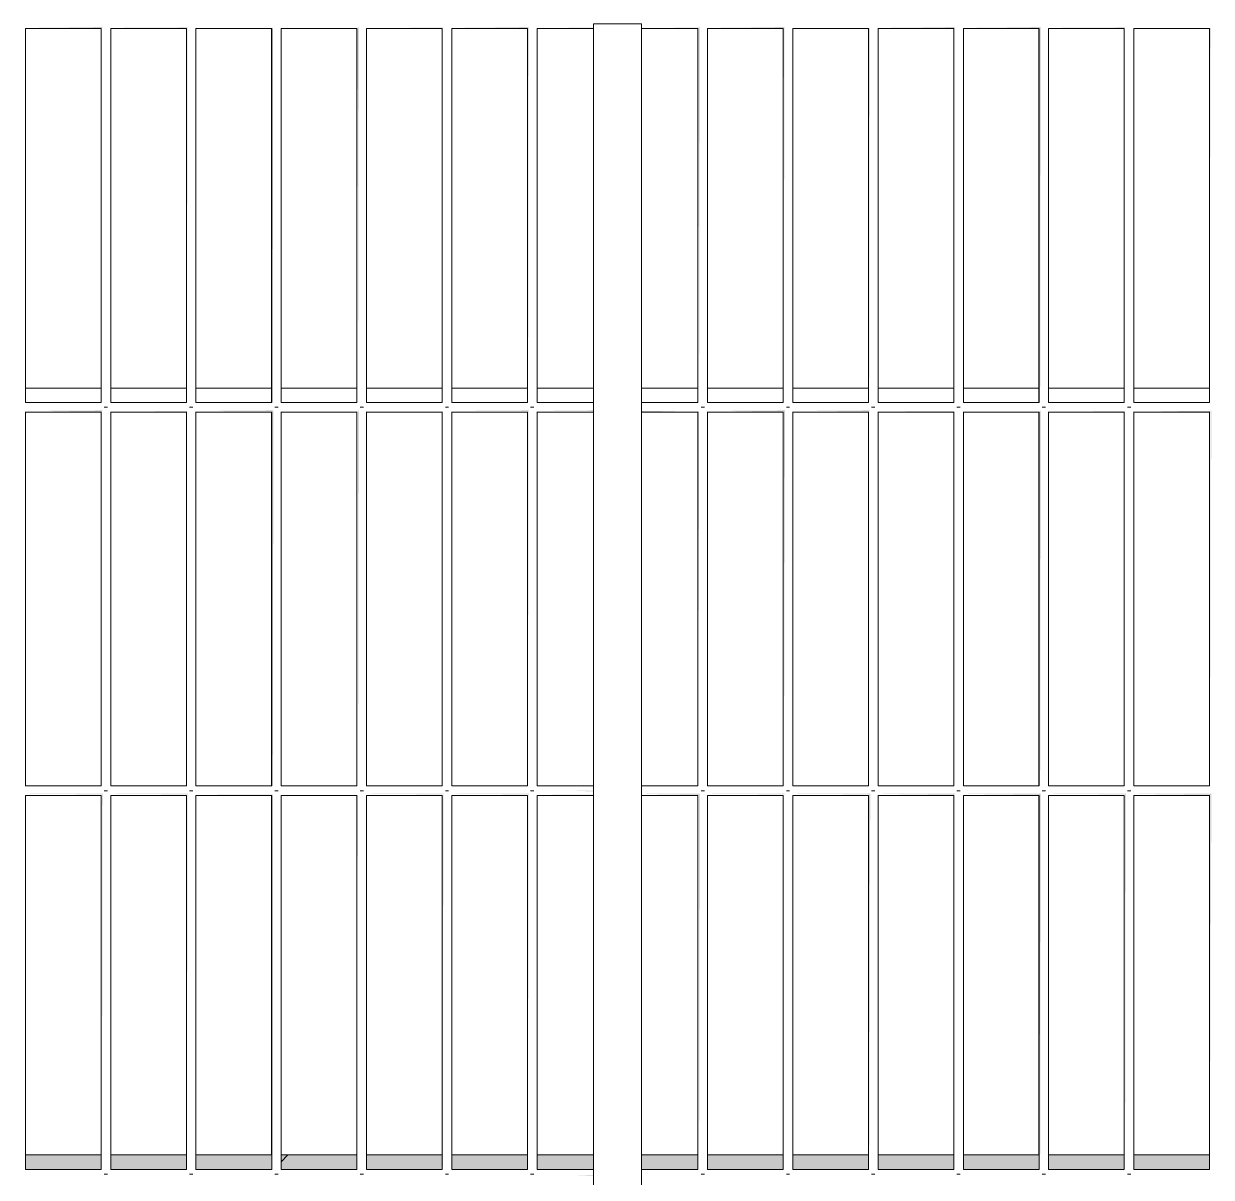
# Model space of a CAD drawing. Header units: metres. Extents: x -14 to 130, y -38 to 4.
# Drawn here: x 107.777 to 108.397, y -30.995 to -30.394 of the extents above; entities that cross this region are included whole.
import ezdxf

# ---------------------------------------------------------------- set-up
doc = ezdxf.new("R2010")
doc.units = ezdxf.units.M
doc.header["$MEASUREMENT"] = 0
for name, color, linetype in [('A-Ost_Ansicht Ost PP_2_140 Geländer transparent', 7, 'Continuous'), ('A-Ost_Ansicht Ost PP_2_710 Gelände', 7, 'Continuous'), ('A-Ost_Ansicht Ost PP_2_717 Außen Ausstattung', 7, 'Continuous')]:
    doc.layers.add(name, color=color, linetype=linetype)

msp = doc.modelspace()

# ---------------------------------------------------------------- hatches: boundary and pattern name
at = {"layer": 'A-Ost_Ansicht Ost PP_2_140 Geländer transparent', "linetype": 'Continuous', "lineweight": 0, "true_color": 0x000000}
for points in [[(107.77837, -30.99123), (107.81784, -30.99123), (107.81784, -30.98373), (107.77837, -30.98373)], [(107.8623, -30.98373), (107.82284, -30.98373), (107.82284, -30.99123), (107.8623, -30.99123)], [(107.90677, -30.98373), (107.8673, -30.98373), (107.8673, -30.99123), (107.90677, -30.99123)], [(107.95123, -30.98373), (107.91177, -30.98373), (107.91177, -30.99123), (107.95123, -30.99123)], [(107.95623, -30.98373), (107.95623, -30.99123), (107.99569, -30.99123), (107.99569, -30.98373)], [(108.04016, -30.98373), (108.00069, -30.98373), (108.00069, -30.99123), (108.04016, -30.99123)], [(108.04516, -30.98373), (108.04516, -30.99123), (108.07461, -30.99123), (108.07461, -30.98373)], [(108.12909, -30.98373), (108.09963, -30.98373), (108.09963, -30.99123), (108.12909, -30.99123)], [(108.17355, -30.98373), (108.13409, -30.98373), (108.13409, -30.99123), (108.17355, -30.99123)], [(108.21802, -30.98373), (108.17855, -30.98373), (108.17855, -30.99123), (108.21802, -30.99123)], [(108.22302, -30.98373), (108.22302, -30.99123), (108.26248, -30.99123), (108.26248, -30.98373)], [(108.26748, -30.99123), (108.30694, -30.99123), (108.30694, -30.98373), (108.26748, -30.98373)], [(108.35141, -30.98373), (108.31194, -30.98373), (108.31194, -30.99123), (108.35141, -30.99123)], [(108.39587, -30.98373), (108.35641, -30.98373), (108.35641, -30.99123), (108.39587, -30.99123)]]:
    msp.add_hatch(color=18, dxfattribs=at).paths.add_polyline_path(points)
at = {"layer": 'A-Ost_Ansicht Ost PP_2_717 Außen Ausstattung', "linetype": 'Continuous', "lineweight": 0, "true_color": 0x000000}
for points in [[(107.81873, -30.39534), (107.77748, -30.39534), (107.81842, -30.39564)], [(107.81842, -30.39564), (107.77779, -30.39564), (107.81817, -30.39589)], [(107.77804, -30.39589), (107.81799, -30.39608)], [(107.77822, -30.39608), (107.81788, -30.39619)], [(107.81799, -30.39608), (107.81788, -30.59127)], [(107.81799, -30.39608), (107.81799, -30.59138), (107.81817, -30.39589)], [(107.81842, -30.39564), (107.81817, -30.59156)], [(107.81873, -30.39534), (107.81842, -30.59181)], [(107.82194, -30.39534), (107.86289, -30.39564)], [(107.86289, -30.39564), (107.82225, -30.39564), (107.86264, -30.39589)], [(107.86264, -30.39589), (107.8225, -30.39589), (107.86245, -30.39608)], [(107.86245, -30.39608), (107.82269, -30.39608), (107.86234, -30.39619)], [(107.86234, -30.39619), (107.86234, -30.59127), (107.86245, -30.39608)], [(107.86245, -30.39608), (107.86245, -30.59138), (107.86264, -30.39589)], [(107.86289, -30.39564), (107.86264, -30.59156)], [(107.86289, -30.39564), (107.86289, -30.59181), (107.86319, -30.39534)], [(107.86641, -30.39534), (107.90735, -30.39564)], [(107.86672, -30.39564), (107.9071, -30.39589)], [(107.86697, -30.39589), (107.90692, -30.39608)], [(107.90692, -30.39608), (107.86715, -30.39608), (107.9068, -30.39619)], [(107.90692, -30.39608), (107.9068, -30.59127)], [(107.9071, -30.39589), (107.90692, -30.59138)], [(107.9071, -30.39589), (107.9071, -30.59156), (107.90735, -30.39564)], [(107.90766, -30.39534), (107.90735, -30.59181)], [(107.91087, -30.39534), (107.95181, -30.39564)], [(107.91118, -30.39564), (107.95156, -30.39589)], [(107.91143, -30.39589), (107.95138, -30.39608)], [(107.95138, -30.39608), (107.91161, -30.39608), (107.95127, -30.39619)], [(107.95127, -30.59127), (107.95138, -30.39608)], [(107.95138, -30.39608), (107.95138, -30.59138), (107.95156, -30.39589)], [(107.95156, -30.39589), (107.95156, -30.59156), (107.95181, -30.39564)], [(107.95181, -30.39564), (107.95181, -30.59181), (107.95212, -30.39534)], [(107.99659, -30.39534), (107.95534, -30.39534), (107.99628, -30.39564)], [(107.95564, -30.39564), (107.99603, -30.39589)], [(107.99603, -30.39589), (107.95589, -30.39589), (107.99584, -30.39608)], [(107.95608, -30.39608), (107.99573, -30.39619)], [(107.99573, -30.59127), (107.99584, -30.39608)], [(107.99584, -30.39608), (107.99584, -30.59138), (107.99603, -30.39589)], [(107.99628, -30.39564), (107.99603, -30.59156)], [(107.99659, -30.39534), (107.99628, -30.59181)], [(108.04105, -30.39534), (107.9998, -30.39534), (108.04074, -30.39564)], [(108.04074, -30.39564), (108.00011, -30.39564), (108.04049, -30.39589)], [(108.04049, -30.39589), (108.00036, -30.39589), (108.04031, -30.39608)], [(108.04031, -30.39608), (108.00054, -30.39608), (108.0402, -30.39619)], [(108.04031, -30.39608), (108.0402, -30.59127)], [(108.04031, -30.39608), (108.04031, -30.59138), (108.04049, -30.39589)], [(108.04049, -30.39589), (108.04049, -30.59156), (108.04074, -30.39564)], [(108.04074, -30.59181), (108.04105, -30.39534)], [(108.07461, -30.39534), (108.04426, -30.39534), (108.07461, -30.39564)], [(108.04457, -30.39564), (108.07461, -30.39589)], [(108.04482, -30.39589), (108.07461, -30.39608)], [(108.04501, -30.39608), (108.07461, -30.39619)], [(108.07373, -30.39498), (108.07461, -30.39534)], [(108.07402, -30.39458), (108.07461, -30.39498)], [(108.12998, -30.39534), (108.09962, -30.39534), (108.12967, -30.39564)], [(108.09962, -30.39564), (108.12942, -30.39589)], [(108.12942, -30.39589), (108.09962, -30.39589), (108.12924, -30.39608)], [(108.09962, -30.39608), (108.12913, -30.39619)], [(108.12913, -30.39619), (108.12913, -30.59127), (108.12924, -30.39608)], [(108.12924, -30.59138), (108.12942, -30.39589)], [(108.12942, -30.39589), (108.12942, -30.59156), (108.12967, -30.39564)], [(108.12967, -30.39564), (108.12967, -30.59181), (108.12998, -30.39534)], [(108.17444, -30.39534), (108.13319, -30.39534), (108.17414, -30.39564)], [(108.17414, -30.39564), (108.1335, -30.39564), (108.17389, -30.39589)], [(108.13375, -30.39589), (108.1737, -30.39608)], [(108.1737, -30.39608), (108.13394, -30.39608), (108.17359, -30.39619)], [(108.1737, -30.39608), (108.17359, -30.59127)], [(108.1737, -30.39608), (108.1737, -30.59138), (108.17389, -30.39589)], [(108.17389, -30.39589), (108.17389, -30.59156), (108.17414, -30.39564)], [(108.17414, -30.59181), (108.17444, -30.39534)], [(108.17766, -30.39534), (108.2186, -30.39564)], [(108.17797, -30.39564), (108.21835, -30.39589)], [(108.21835, -30.39589), (108.17822, -30.39589), (108.21817, -30.39608)], [(108.21817, -30.39608), (108.1784, -30.39608), (108.21805, -30.39619)], [(108.21817, -30.39608), (108.21805, -30.59127)], [(108.21835, -30.39589), (108.21817, -30.59138)], [(108.21835, -30.39589), (108.21835, -30.59156), (108.2186, -30.39564)], [(108.2186, -30.59181), (108.21891, -30.39534)], [(108.26337, -30.39534), (108.22212, -30.39534), (108.26306, -30.39564)], [(108.26306, -30.39564), (108.22243, -30.39564), (108.26281, -30.39589)], [(108.26281, -30.39589), (108.22268, -30.39589), (108.26263, -30.39608)], [(108.26263, -30.39608), (108.22286, -30.39608), (108.26252, -30.39619)], [(108.26263, -30.39608), (108.26252, -30.59127)], [(108.26263, -30.39608), (108.26263, -30.59138), (108.26281, -30.39589)], [(108.26306, -30.39564), (108.26281, -30.59156)], [(108.26337, -30.39534), (108.26306, -30.59181)], [(108.30784, -30.39534), (108.26659, -30.39534), (108.30753, -30.39564)], [(108.30753, -30.39564), (108.26689, -30.39564), (108.30728, -30.39589)], [(108.26714, -30.39589), (108.30709, -30.39608)], [(108.26733, -30.39608), (108.30698, -30.39619)], [(108.30698, -30.59127), (108.30709, -30.39608)], [(108.30728, -30.39589), (108.30709, -30.59138)], [(108.30753, -30.39564), (108.30728, -30.59156)], [(108.30753, -30.39564), (108.30753, -30.59181), (108.30784, -30.39534)], [(108.31105, -30.39534), (108.35199, -30.39564)], [(108.35199, -30.39564), (108.31136, -30.39564), (108.35174, -30.39589)], [(108.31161, -30.39589), (108.35156, -30.39608)], [(108.31179, -30.39608), (108.35145, -30.39619)], [(108.35145, -30.39619), (108.35145, -30.59127), (108.35156, -30.39608)], [(108.35174, -30.39589), (108.35156, -30.59138)], [(108.35199, -30.39564), (108.35174, -30.59156)], [(108.35199, -30.59181), (108.3523, -30.39534)], [(108.35551, -30.39534), (108.39646, -30.39564)], [(108.35582, -30.39564), (108.39621, -30.39589)], [(108.39621, -30.39589), (108.35607, -30.39589), (108.39602, -30.39608)], [(108.39602, -30.39608), (108.35626, -30.39608), (108.39591, -30.39619)], [(108.39591, -30.59127), (108.39602, -30.39608)], [(108.39602, -30.39608), (108.39602, -30.59138), (108.39621, -30.39589)], [(108.39621, -30.39589), (108.39621, -30.59156), (108.39646, -30.39564)], [(108.39646, -30.59181), (108.39676, -30.39534)], [(108.06254, -30.59127), (108.07461, -30.59138)], [(108.06296, -30.59138), (108.07461, -30.59156)], [(108.06335, -30.59156), (108.07461, -30.59181)], [(108.06371, -30.59181), (108.07461, -30.59212)], [(108.06402, -30.59212), (108.07461, -30.59248)], [(108.06427, -30.59248), (108.07461, -30.59287)], [(107.81873, -30.59534), (107.77748, -30.59534), (107.81842, -30.59564)], [(107.81842, -30.59564), (107.77779, -30.59564), (107.81817, -30.59589)], [(107.81817, -30.59589), (107.77804, -30.59589), (107.81799, -30.59608)], [(107.77822, -30.59608), (107.81788, -30.59619)], [(107.81788, -30.79127), (107.81799, -30.59608)], [(107.81817, -30.59589), (107.81799, -30.79138)], [(107.81817, -30.79156), (107.81842, -30.59564)], [(107.81842, -30.79181), (107.81873, -30.59534)], [(107.82194, -30.59534), (107.86289, -30.59564)], [(107.86289, -30.59564), (107.82225, -30.59564), (107.86264, -30.59589)], [(107.8225, -30.59589), (107.86245, -30.59608)], [(107.82269, -30.59608), (107.86234, -30.59619)], [(107.86234, -30.79127), (107.86245, -30.59608)], [(107.86245, -30.79138), (107.86264, -30.59589)], [(107.86289, -30.59564), (107.86264, -30.79156)], [(107.86289, -30.79181), (107.86319, -30.59534)], [(107.90766, -30.59534), (107.86641, -30.59534), (107.90735, -30.59564)], [(107.86672, -30.59564), (107.9071, -30.59589)], [(107.9071, -30.59589), (107.86697, -30.59589), (107.90692, -30.59608)], [(107.86715, -30.59608), (107.9068, -30.59619)], [(107.9068, -30.79127), (107.90692, -30.59608)], [(107.9071, -30.59589), (107.90692, -30.79138)], [(107.90735, -30.59564), (107.9071, -30.79156)], [(107.90735, -30.59564), (107.90735, -30.79181), (107.90766, -30.59534)], [(107.91087, -30.59534), (107.95181, -30.59564)], [(107.91118, -30.59564), (107.95156, -30.59589)], [(107.91143, -30.59589), (107.95138, -30.59608)], [(107.91161, -30.59608), (107.95127, -30.59619)], [(107.95127, -30.79127), (107.95138, -30.59608)], [(107.95138, -30.79138), (107.95156, -30.59589)], [(107.95156, -30.79156), (107.95181, -30.59564)], [(107.95181, -30.59564), (107.95181, -30.79181), (107.95212, -30.59534)], [(107.95534, -30.59534), (107.99628, -30.59564)], [(107.95564, -30.59564), (107.99603, -30.59589)], [(107.95589, -30.59589), (107.99584, -30.59608)], [(107.95608, -30.59608), (107.99573, -30.59619)], [(107.99573, -30.59619), (107.99573, -30.79127), (107.99584, -30.59608)], [(107.99584, -30.79138), (107.99603, -30.59589)], [(107.99603, -30.79156), (107.99628, -30.59564)], [(107.99659, -30.59534), (107.99628, -30.79181)], [(108.04105, -30.59534), (107.9998, -30.59534), (108.04074, -30.59564)], [(108.00011, -30.59564), (108.04049, -30.59589)], [(108.00036, -30.59589), (108.04031, -30.59608)], [(108.00054, -30.59608), (108.0402, -30.59619)], [(108.0402, -30.59619), (108.0402, -30.79127), (108.04031, -30.59608)], [(108.04031, -30.79138), (108.04049, -30.59589)], [(108.04049, -30.79156), (108.04074, -30.59564)], [(108.04074, -30.59564), (108.04074, -30.79181), (108.04105, -30.59534)], [(108.07461, -30.59534), (108.04426, -30.59534), (108.07461, -30.59564)], [(108.04457, -30.59564), (108.07461, -30.59589)], [(108.04482, -30.59589), (108.07461, -30.59608)], [(108.04501, -30.59608), (108.07461, -30.59619)], [(108.06427, -30.59498), (108.07461, -30.59534)], [(108.06445, -30.59287), (108.07461, -30.5933)], [(108.06445, -30.59458), (108.07461, -30.59498)], [(108.06456, -30.5933), (108.07461, -30.59373)], [(108.06456, -30.59416), (108.07461, -30.59458)], [(108.0646, -30.59373), (108.07461, -30.59416)], [(108.09962, -30.59534), (108.12967, -30.59564)], [(108.09962, -30.59589), (108.12942, -30.59589), (108.09962, -30.59564)], [(108.09962, -30.59608), (108.12924, -30.59608), (108.09962, -30.59589)], [(108.09962, -30.59608), (108.12913, -30.59619)], [(108.12913, -30.59619), (108.12913, -30.79127), (108.12924, -30.59608)], [(108.12924, -30.59608), (108.12924, -30.79138), (108.12942, -30.59589)], [(108.12942, -30.59589), (108.12942, -30.79156), (108.12967, -30.59564)], [(108.12998, -30.59534), (108.12967, -30.79181)], [(108.17444, -30.59534), (108.13319, -30.59534), (108.17414, -30.59564)], [(108.17414, -30.59564), (108.1335, -30.59564), (108.17389, -30.59589)], [(108.17389, -30.59589), (108.13375, -30.59589), (108.1737, -30.59608)], [(108.13394, -30.59608), (108.17359, -30.59619)], [(108.17359, -30.79127), (108.1737, -30.59608)], [(108.1737, -30.79138), (108.17389, -30.59589)], [(108.17389, -30.59589), (108.17389, -30.79156), (108.17414, -30.59564)], [(108.17414, -30.59564), (108.17414, -30.79181), (108.17444, -30.59534)], [(108.21891, -30.59534), (108.17766, -30.59534), (108.2186, -30.59564)], [(108.2186, -30.59564), (108.17797, -30.59564), (108.21835, -30.59589)], [(108.17822, -30.59589), (108.21817, -30.59608)], [(108.21817, -30.59608), (108.1784, -30.59608), (108.21805, -30.59619)], [(108.21805, -30.79127), (108.21817, -30.59608)], [(108.21817, -30.79138), (108.21835, -30.59589)], [(108.21835, -30.79156), (108.2186, -30.59564)], [(108.21891, -30.59534), (108.2186, -30.79181)], [(108.22212, -30.59534), (108.26306, -30.59564)], [(108.22243, -30.59564), (108.26281, -30.59589)], [(108.26281, -30.59589), (108.22268, -30.59589), (108.26263, -30.59608)], [(108.22286, -30.59608), (108.26252, -30.59619)], [(108.26252, -30.79127), (108.26263, -30.59608)], [(108.26263, -30.79138), (108.26281, -30.59589)], [(108.26281, -30.79156), (108.26306, -30.59564)], [(108.26306, -30.79181), (108.26337, -30.59534)], [(108.26659, -30.59534), (108.30753, -30.59564)], [(108.26689, -30.59564), (108.30728, -30.59589)], [(108.26714, -30.59589), (108.30709, -30.59608)], [(108.30709, -30.59608), (108.26733, -30.59608), (108.30698, -30.59619)], [(108.30698, -30.59619), (108.30698, -30.79127), (108.30709, -30.59608)], [(108.30728, -30.59589), (108.30709, -30.79138)], [(108.30753, -30.59564), (108.30728, -30.79156)], [(108.30753, -30.59564), (108.30753, -30.79181), (108.30784, -30.59534)], [(108.31105, -30.59534), (108.35199, -30.59564)], [(108.35199, -30.59564), (108.31136, -30.59564), (108.35174, -30.59589)], [(108.31161, -30.59589), (108.35156, -30.59608)], [(108.31179, -30.59608), (108.35145, -30.59619)], [(108.35156, -30.59608), (108.35145, -30.79127)], [(108.35174, -30.59589), (108.35156, -30.79138)], [(108.35199, -30.59564), (108.35174, -30.79156)], [(108.35199, -30.79181), (108.3523, -30.59534)], [(108.35551, -30.59534), (108.39646, -30.59564)], [(108.39646, -30.59564), (108.35582, -30.59564), (108.39621, -30.59589)], [(108.39621, -30.59589), (108.35607, -30.59589), (108.39602, -30.59608)], [(108.39602, -30.59608), (108.35626, -30.59608), (108.39591, -30.59619)], [(108.39591, -30.59619), (108.39591, -30.79127), (108.39602, -30.59608)], [(108.39621, -30.59589), (108.39602, -30.79138)], [(108.39646, -30.59564), (108.39621, -30.79156)], [(108.39646, -30.59564), (108.39646, -30.79181), (108.39676, -30.59534)], [(107.81873, -30.79534), (107.77748, -30.79534), (107.81842, -30.79564)], [(107.77779, -30.79564), (107.81817, -30.79589)], [(107.77804, -30.79589), (107.81799, -30.79608)], [(107.81799, -30.79608), (107.77822, -30.79608), (107.81788, -30.79619)], [(107.81788, -30.79619), (107.81788, -30.99127), (107.81799, -30.79608)], [(107.81799, -30.79608), (107.81799, -30.99138), (107.81817, -30.79589)], [(107.81842, -30.79564), (107.81817, -30.99156)], [(107.81842, -30.79564), (107.81842, -30.99181), (107.81873, -30.79534)], [(107.86319, -30.79534), (107.82194, -30.79534), (107.86289, -30.79564)], [(107.82225, -30.79564), (107.86264, -30.79589)], [(107.86264, -30.79589), (107.8225, -30.79589), (107.86245, -30.79608)], [(107.82269, -30.79608), (107.86234, -30.79619)], [(107.86234, -30.99127), (107.86245, -30.79608)], [(107.86245, -30.79608), (107.86245, -30.99138), (107.86264, -30.79589)], [(107.86264, -30.99156), (107.86289, -30.79564)], [(107.86289, -30.79564), (107.86289, -30.99181), (107.86319, -30.79534)], [(107.86641, -30.79534), (107.90735, -30.79564)], [(107.90735, -30.79564), (107.86672, -30.79564), (107.9071, -30.79589)], [(107.86697, -30.79589), (107.90692, -30.79608)], [(107.86715, -30.79608), (107.9068, -30.79619)], [(107.9068, -30.79619), (107.9068, -30.99127), (107.90692, -30.79608)], [(107.90692, -30.79608), (107.90692, -30.99138), (107.9071, -30.79589)], [(107.90735, -30.79564), (107.9071, -30.99156)], [(107.90766, -30.79534), (107.90735, -30.99181)], [(107.91087, -30.79534), (107.95181, -30.79564)], [(107.91118, -30.79564), (107.95156, -30.79589)], [(107.91143, -30.79589), (107.95138, -30.79608)], [(107.95138, -30.79608), (107.91161, -30.79608), (107.95127, -30.79619)], [(107.95127, -30.99127), (107.95138, -30.79608)], [(107.95138, -30.79608), (107.95138, -30.99138), (107.95156, -30.79589)], [(107.95156, -30.99156), (107.95181, -30.79564)], [(107.95181, -30.99181), (107.95212, -30.79534)], [(107.99659, -30.79534), (107.95534, -30.79534), (107.99628, -30.79564)], [(107.95564, -30.79564), (107.99603, -30.79589)], [(107.95589, -30.79589), (107.99584, -30.79608)], [(107.95608, -30.79608), (107.99573, -30.79619)], [(107.99584, -30.79608), (107.99573, -30.99127)], [(107.99584, -30.79608), (107.99584, -30.99138), (107.99603, -30.79589)], [(107.99603, -30.79589), (107.99603, -30.99156), (107.99628, -30.79564)], [(107.99659, -30.79534), (107.99628, -30.99181)], [(108.04105, -30.79534), (107.9998, -30.79534), (108.04074, -30.79564)], [(108.00011, -30.79564), (108.04049, -30.79589)], [(108.04049, -30.79589), (108.00036, -30.79589), (108.04031, -30.79608)], [(108.04031, -30.79608), (108.00054, -30.79608), (108.0402, -30.79619)], [(108.04031, -30.79608), (108.0402, -30.99127)], [(108.04049, -30.79589), (108.04031, -30.99138)], [(108.04049, -30.99156), (108.04074, -30.79564)], [(108.04074, -30.79564), (108.04074, -30.99181), (108.04105, -30.79534)], [(108.04426, -30.79534), (108.07461, -30.79564)], [(108.07461, -30.79564), (108.04457, -30.79564), (108.07461, -30.79589)], [(108.07461, -30.79589), (108.04482, -30.79589), (108.07461, -30.79608)], [(108.04501, -30.79608), (108.07461, -30.79619)], [(108.06254, -30.79127), (108.07461, -30.79138)], [(108.06296, -30.79138), (108.07461, -30.79156)], [(108.06335, -30.79156), (108.07461, -30.79181)], [(108.06371, -30.79181), (108.07461, -30.79212)], [(108.06402, -30.79212), (108.07461, -30.79248)], [(108.06427, -30.79248), (108.07461, -30.79287)], [(108.06427, -30.79498), (108.07461, -30.79533)], [(108.06445, -30.79287), (108.07461, -30.7933)], [(108.06445, -30.79458), (108.07461, -30.79498)], [(108.06456, -30.7933), (108.07461, -30.79373)], [(108.06456, -30.79416), (108.07461, -30.79458)], [(108.07461, -30.79373), (108.0646, -30.79373), (108.07461, -30.79416)], [(108.12998, -30.79534), (108.09962, -30.79534), (108.12967, -30.79564)], [(108.12967, -30.79564), (108.09962, -30.79564), (108.12942, -30.79589)], [(108.09963, -30.79589), (108.12924, -30.79608)], [(108.12924, -30.79608), (108.09963, -30.79608), (108.12913, -30.79619)], [(108.12913, -30.99127), (108.12924, -30.79608)], [(108.12924, -30.99138), (108.12942, -30.79589)], [(108.12967, -30.79564), (108.12942, -30.99156)], [(108.12967, -30.79564), (108.12967, -30.99181), (108.12998, -30.79534)], [(108.17444, -30.79534), (108.13319, -30.79534), (108.17414, -30.79564)], [(108.1335, -30.79564), (108.17389, -30.79589)], [(108.17389, -30.79589), (108.13375, -30.79589), (108.1737, -30.79608)], [(108.13394, -30.79608), (108.17359, -30.79619)], [(108.17359, -30.99127), (108.1737, -30.79608)], [(108.1737, -30.99138), (108.17389, -30.79589)], [(108.17414, -30.79564), (108.17389, -30.99156)], [(108.17414, -30.99181), (108.17444, -30.79534)], [(108.21891, -30.79534), (108.17766, -30.79534), (108.2186, -30.79564)], [(108.17797, -30.79564), (108.21835, -30.79589)], [(108.17822, -30.79589), (108.21817, -30.79608)], [(108.1784, -30.79608), (108.21805, -30.79619)], [(108.21805, -30.99127), (108.21817, -30.79608)], [(108.21817, -30.99138), (108.21835, -30.79589)], [(108.21835, -30.79589), (108.21835, -30.99156), (108.2186, -30.79564)], [(108.2186, -30.79564), (108.2186, -30.99181), (108.21891, -30.79534)], [(108.26337, -30.79534), (108.22212, -30.79534), (108.26306, -30.79564)], [(108.26306, -30.79564), (108.22243, -30.79564), (108.26281, -30.79589)], [(108.26281, -30.79589), (108.22268, -30.79589), (108.26263, -30.79608)], [(108.26263, -30.79608), (108.22286, -30.79608), (108.26252, -30.79619)], [(108.26252, -30.99127), (108.26263, -30.79608)], [(108.26263, -30.79608), (108.26263, -30.99138), (108.26281, -30.79589)], [(108.26306, -30.79564), (108.26281, -30.99156)], [(108.26306, -30.99181), (108.26337, -30.79534)], [(108.30784, -30.79534), (108.26659, -30.79534), (108.30753, -30.79564)], [(108.30753, -30.79564), (108.26689, -30.79564), (108.30728, -30.79589)], [(108.26714, -30.79589), (108.30709, -30.79608)], [(108.26733, -30.79608), (108.30698, -30.79619)], [(108.30698, -30.99127), (108.30709, -30.79608)], [(108.30728, -30.79589), (108.30709, -30.99138)], [(108.30728, -30.79589), (108.30728, -30.99156), (108.30753, -30.79564)], [(108.30753, -30.79564), (108.30753, -30.99181), (108.30784, -30.79534)], [(108.3523, -30.79534), (108.31105, -30.79534), (108.35199, -30.79564)], [(108.31136, -30.79564), (108.35174, -30.79589)], [(108.31161, -30.79589), (108.35156, -30.79608)], [(108.35156, -30.79608), (108.31179, -30.79608), (108.35145, -30.79619)], [(108.35156, -30.79608), (108.35145, -30.99127)], [(108.35174, -30.79589), (108.35156, -30.99138)], [(108.35199, -30.79564), (108.35174, -30.99156)], [(108.35199, -30.79564), (108.35199, -30.99181), (108.3523, -30.79534)], [(108.39676, -30.79534), (108.35551, -30.79534), (108.39646, -30.79564)], [(108.39646, -30.79564), (108.35582, -30.79564), (108.39621, -30.79589)], [(108.39621, -30.79589), (108.35607, -30.79589), (108.39602, -30.79608)], [(108.35626, -30.79608), (108.39591, -30.79619)], [(108.39602, -30.79608), (108.39591, -30.99127)], [(108.39602, -30.99138), (108.39621, -30.79589)], [(108.39621, -30.79589), (108.39621, -30.99156), (108.39646, -30.79564)], [(108.39646, -30.79564), (108.39646, -30.99181), (108.39676, -30.79534)], [(108.06254, -30.99127), (108.07461, -30.99138)], [(108.06296, -30.99138), (108.07461, -30.99156)], [(108.06335, -30.99156), (108.07461, -30.99181)], [(108.06371, -30.99181), (108.07461, -30.99212)], [(108.06402, -30.99212), (108.07461, -30.99248)], [(108.06427, -30.99248), (108.07461, -30.99287)], [(108.06427, -30.99498), (108.07461, -30.99533)], [(108.06445, -30.99287), (108.07461, -30.9933)], [(108.06445, -30.99458), (108.07461, -30.99498)], [(108.06456, -30.9933), (108.07461, -30.99373)], [(108.07461, -30.99416), (108.06456, -30.99416), (108.07461, -30.99458)], [(108.0646, -30.99373), (108.07461, -30.99416)]]:
    msp.add_hatch(color=18, dxfattribs=at).paths.add_polyline_path(points)

# ---------------------------------------------------------------- linework, layer by layer
at = {"layer": 'A-Ost_Ansicht Ost PP_2_140 Geländer transparent', "color": 7, "linetype": 'Continuous', "lineweight": 18, "ltscale": 1000}
for p, q in [((107.77837, -30.98373), (107.81784, -30.98373)), ((107.82284, -30.98373), (107.8623, -30.98373)), ((107.8673, -30.98373), (107.90677, -30.98373)), ((107.91525, -30.98373), (107.91177, -30.98721)), ((107.91177, -30.98373), (107.95123, -30.98373)), ((107.95623, -30.98373), (107.9957, -30.98373)), ((108.00069, -30.98373), (108.04016, -30.98373)), ((108.04516, -30.98373), (108.07461, -30.98373)), ((108.09963, -30.98373), (108.12909, -30.98373)), ((108.13409, -30.98373), (108.17355, -30.98373)), ((108.17855, -30.98373), (108.21802, -30.98373)), ((108.22302, -30.98373), (108.26248, -30.98373)), ((108.26748, -30.98373), (108.30695, -30.98373)), ((108.31194, -30.98373), (108.35141, -30.98373)), ((108.35641, -30.98373), (108.39588, -30.98373))]:
    msp.add_line(p, q, dxfattribs=at)
at = {"layer": 'A-Ost_Ansicht Ost PP_2_710 Gelände', "color": 83, "linetype": 'Continuous', "lineweight": 13, "ltscale": 1000, "true_color": 0x89cd89}
for p, q in [((107.81788, -30.58373), (107.77833, -30.58373)), ((107.86234, -30.58373), (107.8228, -30.58373)), ((107.90681, -30.58373), (107.86726, -30.58373)), ((107.95127, -30.58373), (107.91173, -30.58373)), ((107.99574, -30.58373), (107.95619, -30.58373)), ((108.0402, -30.58373), (108.00066, -30.58373)), ((108.0746, -30.58373), (108.04512, -30.58373)), ((108.12913, -30.58373), (108.0996, -30.58373)), ((108.17359, -30.58373), (108.13405, -30.58373)), ((108.21806, -30.58373), (108.17851, -30.58373)), ((108.26252, -30.58373), (108.22298, -30.58373)), ((108.30699, -30.58373), (108.26744, -30.58373)), ((108.35145, -30.58373), (108.31191, -30.58373)), ((108.39592, -30.58373), (108.35637, -30.58373))]:
    msp.add_line(p, q, dxfattribs=at)
at = {"layer": 'A-Ost_Ansicht Ost PP_2_717 Außen Ausstattung', "color": 7, "linetype": 'Continuous', "lineweight": 13, "ltscale": 1000}
for p, q in [((108.07461, -30.39373), (108.09961, -30.39373)), ((108.07461, -31.64761), (108.07461, -30.39373)), ((108.09961, -31.64311), (108.09961, -30.39373)), ((107.77837, -30.59124), (107.77837, -30.39621)), ((107.77837, -30.39623), (107.81784, -30.39623)), ((107.81781, -30.59123), (107.81781, -30.39623)), ((107.81784, -30.59124), (107.81784, -30.39621)), ((107.82284, -30.59124), (107.82284, -30.39621)), ((107.82284, -30.39623), (107.8623, -30.39623)), ((107.86228, -30.59123), (107.86228, -30.39623)), ((107.8623, -30.59124), (107.8623, -30.39621)), ((107.8673, -30.59124), (107.8673, -30.39621)), ((107.8673, -30.39623), (107.90677, -30.39623)), ((107.90674, -30.59123), (107.90674, -30.39623)), ((107.90677, -30.59124), (107.90677, -30.39621)), ((107.91177, -30.59124), (107.91177, -30.39621)), ((107.91177, -30.39623), (107.95123, -30.39623)), ((107.9512, -30.59123), (107.9512, -30.39623)), ((107.95123, -30.59124), (107.95123, -30.39621)), ((107.95623, -30.59124), (107.95623, -30.39621)), ((107.95623, -30.39623), (107.99569, -30.39623)), ((107.99567, -30.59123), (107.99567, -30.39623)), ((107.99569, -30.59125), (107.99569, -30.39621)), ((108.00069, -30.59125), (108.00069, -30.39621)), ((108.00069, -30.39623), (108.04016, -30.39623)), ((108.04013, -30.59123), (108.04013, -30.39623)), ((108.04016, -30.59125), (108.04016, -30.39621)), ((108.04516, -30.59125), (108.04516, -30.39621)), ((108.04516, -30.39623), (108.07461, -30.39623)), ((108.0746, -30.59123), (108.0746, -30.39623)), ((108.09961, -30.39623), (108.12909, -30.39623)), ((108.09963, -30.59123), (108.09963, -30.39623)), ((108.12906, -30.59123), (108.12906, -30.39623)), ((108.12909, -30.59125), (108.12909, -30.39621)), ((108.13409, -30.59125), (108.13409, -30.39621)), ((108.13409, -30.39623), (108.17355, -30.39623)), ((108.17352, -30.59123), (108.17352, -30.39623)), ((108.17355, -30.59125), (108.17355, -30.39621)), ((108.17855, -30.59125), (108.17855, -30.39621)), ((108.17855, -30.39623), (108.21802, -30.39623)), ((108.21799, -30.59123), (108.21799, -30.39623)), ((108.21802, -30.59125), (108.21802, -30.39621)), ((108.22302, -30.59125), (108.22302, -30.39621)), ((108.22302, -30.39623), (108.26248, -30.39623)), ((108.26245, -30.59123), (108.26245, -30.39623)), ((108.26248, -30.59125), (108.26248, -30.39621)), ((108.26748, -30.59125), (108.26748, -30.39621)), ((108.26748, -30.39623), (108.30694, -30.39623)), ((108.30692, -30.59123), (108.30692, -30.39623)), ((108.30694, -30.59125), (108.30694, -30.39621)), ((108.31194, -30.59125), (108.31194, -30.39621)), ((108.31194, -30.39623), (108.35141, -30.39623)), ((108.35138, -30.59123), (108.35138, -30.39623)), ((108.35141, -30.59125), (108.35141, -30.39621)), ((108.35641, -30.59125), (108.35641, -30.39621)), ((108.35641, -30.39623), (108.39587, -30.39623)), ((108.39585, -30.59123), (108.39585, -30.39623)), ((108.39587, -30.59125), (108.39587, -30.39621)), ((107.77837, -30.59123), (107.81784, -30.59123)), ((107.82284, -30.59123), (107.8623, -30.59123)), ((107.8673, -30.59123), (107.90677, -30.59123)), ((107.91177, -30.59123), (107.95123, -30.59123)), ((107.95623, -30.59123), (107.9957, -30.59123)), ((108.00069, -30.59123), (108.04016, -30.59123)), ((108.04516, -30.59123), (108.07461, -30.59123)), ((108.09961, -30.59123), (108.12909, -30.59123)), ((108.13409, -30.59123), (108.17355, -30.59123)), ((108.17855, -30.59123), (108.21802, -30.59123)), ((108.22302, -30.59123), (108.26248, -30.59123)), ((108.26748, -30.59123), (108.30695, -30.59123)), ((108.31194, -30.59123), (108.35141, -30.59123)), ((108.35641, -30.59123), (108.39587, -30.59123)), ((107.77837, -30.79124), (107.77837, -30.59621)), ((107.77837, -30.59623), (107.81784, -30.59623)), ((107.81781, -30.79123), (107.81781, -30.59623)), ((107.81784, -30.79124), (107.81784, -30.59621)), ((107.81948, -30.59373), (107.8199, -30.59373)), ((107.8199, -30.59373), (107.82034, -30.59373)), ((107.82034, -30.59373), (107.82077, -30.59373)), ((107.82077, -30.59373), (107.82119, -30.59373)), ((107.82284, -30.79124), (107.82284, -30.59621)), ((107.82284, -30.59623), (107.8623, -30.59623)), ((107.86228, -30.79123), (107.86228, -30.59623)), ((107.8623, -30.79124), (107.8623, -30.59621)), ((107.86394, -30.59373), (107.86437, -30.59373)), ((107.86437, -30.59373), (107.8648, -30.59373)), ((107.8648, -30.59373), (107.86523, -30.59373)), ((107.86523, -30.59373), (107.86565, -30.59373)), ((107.8673, -30.79124), (107.8673, -30.59621)), ((107.8673, -30.59623), (107.90677, -30.59623)), ((107.90674, -30.79123), (107.90674, -30.59623)), ((107.90677, -30.79124), (107.90677, -30.59621)), ((107.90841, -30.59373), (107.90883, -30.59373)), ((107.90883, -30.59373), (107.90926, -30.59373)), ((107.90926, -30.59373), (107.9097, -30.59373)), ((107.9097, -30.59373), (107.91012, -30.59373)), ((107.91177, -30.79124), (107.91177, -30.59621)), ((107.91177, -30.59623), (107.95123, -30.59623)), ((107.9512, -30.79123), (107.9512, -30.59623)), ((107.95123, -30.79125), (107.95123, -30.59621)), ((107.95287, -30.59373), (107.95329, -30.59373)), ((107.95329, -30.59373), (107.95373, -30.59373)), ((107.95373, -30.59373), (107.95416, -30.59373)), ((107.95416, -30.59373), (107.95458, -30.59373)), ((107.95623, -30.79125), (107.95623, -30.59621)), ((107.95623, -30.59623), (107.99569, -30.59623)), ((107.99567, -30.79123), (107.99567, -30.59623)), ((107.99569, -30.79125), (107.99569, -30.59621)), ((107.99734, -30.59373), (107.99776, -30.59373)), ((107.99776, -30.59373), (107.99819, -30.59373)), ((107.99819, -30.59373), (107.99863, -30.59373)), ((107.99863, -30.59373), (107.99905, -30.59373)), ((108.00069, -30.79125), (108.00069, -30.59621)), ((108.00069, -30.59623), (108.04016, -30.59623)), ((108.04013, -30.79123), (108.04013, -30.59623)), ((108.04016, -30.79125), (108.04016, -30.59621)), ((108.0418, -30.59373), (108.04222, -30.59373)), ((108.04222, -30.59373), (108.04266, -30.59373)), ((108.04266, -30.59373), (108.04309, -30.59373)), ((108.04309, -30.59373), (108.04351, -30.59373)), ((108.04516, -30.79125), (108.04516, -30.59621)), ((108.04516, -30.59623), (108.07461, -30.59623)), ((108.0746, -30.79123), (108.0746, -30.59623)), ((108.09961, -30.59623), (108.12909, -30.59623)), ((108.09963, -30.79123), (108.09963, -30.59623)), ((108.12906, -30.79123), (108.12906, -30.59623)), ((108.12909, -30.79125), (108.12909, -30.59621)), ((108.13073, -30.59373), (108.13115, -30.59373)), ((108.13115, -30.59373), (108.13159, -30.59373)), ((108.13159, -30.59373), (108.13202, -30.59373)), ((108.13202, -30.59373), (108.13244, -30.59373)), ((108.13409, -30.79125), (108.13409, -30.59621)), ((108.13409, -30.59623), (108.17355, -30.59623)), ((108.17352, -30.79123), (108.17352, -30.59623)), ((108.17355, -30.79125), (108.17355, -30.59621)), ((108.17519, -30.59373), (108.17562, -30.59373)), ((108.17562, -30.59373), (108.17605, -30.59373)), ((108.17605, -30.59373), (108.17648, -30.59373)), ((108.17648, -30.59373), (108.1769, -30.59373)), ((108.17855, -30.79125), (108.17855, -30.59621)), ((108.17855, -30.59623), (108.21802, -30.59623)), ((108.21799, -30.79123), (108.21799, -30.59623)), ((108.21802, -30.79125), (108.21802, -30.59621)), ((108.21966, -30.59373), (108.22008, -30.59373)), ((108.22008, -30.59373), (108.22051, -30.59373)), ((108.22051, -30.59373), (108.22095, -30.59373)), ((108.22095, -30.59373), (108.22137, -30.59373)), ((108.22302, -30.79125), (108.22302, -30.59621)), ((108.22302, -30.59623), (108.26248, -30.59623)), ((108.26245, -30.79123), (108.26245, -30.59623)), ((108.26248, -30.79125), (108.26248, -30.59621)), ((108.26412, -30.59373), (108.26454, -30.59373)), ((108.26454, -30.59373), (108.26498, -30.59373)), ((108.26498, -30.59373), (108.26541, -30.59373)), ((108.26541, -30.59373), (108.26583, -30.59373)), ((108.26748, -30.79125), (108.26748, -30.59621)), ((108.26748, -30.59623), (108.30694, -30.59623)), ((108.30692, -30.79123), (108.30692, -30.59623)), ((108.30694, -30.79125), (108.30694, -30.59621)), ((108.30859, -30.59373), (108.30901, -30.59373)), ((108.30901, -30.59373), (108.30944, -30.59373)), ((108.30944, -30.59373), (108.30988, -30.59373)), ((108.30988, -30.59373), (108.3103, -30.59373)), ((108.31194, -30.79125), (108.31194, -30.59621)), ((108.31194, -30.59623), (108.35141, -30.59623)), ((108.35138, -30.79123), (108.35138, -30.59623)), ((108.35141, -30.79125), (108.35141, -30.59621)), ((108.35305, -30.59373), (108.35347, -30.59373)), ((108.35347, -30.59373), (108.35391, -30.59373)), ((108.35391, -30.59373), (108.35434, -30.59373)), ((108.35434, -30.59373), (108.35476, -30.59373)), ((108.35641, -30.79125), (108.35641, -30.59621)), ((108.35641, -30.59623), (108.39587, -30.59623)), ((108.39585, -30.79123), (108.39585, -30.59623)), ((108.39587, -30.79125), (108.39587, -30.59621)), ((107.77837, -30.79123), (107.81784, -30.79123)), ((107.77837, -30.99124), (107.77837, -30.79621)), ((107.77837, -30.79623), (107.81784, -30.79623)), ((107.81781, -30.98373), (107.81781, -30.79623)), ((107.81784, -30.99124), (107.81784, -30.79621)), ((107.81948, -30.79373), (107.8199, -30.79373)), ((107.8199, -30.79373), (107.82034, -30.79373)), ((107.82034, -30.79373), (107.82077, -30.79373)), ((107.82077, -30.79373), (107.82119, -30.79373)), ((107.82284, -30.79123), (107.8623, -30.79123)), ((107.82284, -30.99124), (107.82284, -30.79621)), ((107.82284, -30.79623), (107.8623, -30.79623)), ((107.86228, -30.98373), (107.86228, -30.79623)), ((107.8623, -30.99124), (107.8623, -30.79621)), ((107.86394, -30.79373), (107.86437, -30.79373)), ((107.86437, -30.79373), (107.8648, -30.79373)), ((107.8648, -30.79373), (107.86523, -30.79373)), ((107.86523, -30.79373), (107.86565, -30.79373)), ((107.8673, -30.79123), (107.90677, -30.79123)), ((107.8673, -30.99124), (107.8673, -30.79621)), ((107.8673, -30.79623), (107.90677, -30.79623)), ((107.90674, -30.98373), (107.90674, -30.79623)), ((107.90677, -30.99124), (107.90677, -30.79621)), ((107.90841, -30.79373), (107.90883, -30.79373)), ((107.90883, -30.79373), (107.90926, -30.79373)), ((107.90926, -30.79373), (107.9097, -30.79373)), ((107.9097, -30.79373), (107.91012, -30.79373)), ((107.91177, -30.79123), (107.95123, -30.79123)), ((107.91177, -30.99124), (107.91177, -30.79621)), ((107.91177, -30.79623), (107.95123, -30.79623)), ((107.9512, -30.98373), (107.9512, -30.79623)), ((107.95123, -30.99124), (107.95123, -30.79621)), ((107.95287, -30.79373), (107.95329, -30.79373)), ((107.95329, -30.79373), (107.95373, -30.79373)), ((107.95373, -30.79373), (107.95416, -30.79373)), ((107.95416, -30.79373), (107.95458, -30.79373)), ((107.95623, -30.79123), (107.9957, -30.79123)), ((107.95623, -30.99124), (107.95623, -30.79621)), ((107.95623, -30.79623), (107.99569, -30.79623)), ((107.99567, -30.98373), (107.99567, -30.79623)), ((107.99569, -30.99125), (107.99569, -30.79621)), ((107.99734, -30.79373), (107.99776, -30.79373)), ((107.99776, -30.79373), (107.99819, -30.79373)), ((107.99819, -30.79373), (107.99863, -30.79373)), ((107.99863, -30.79373), (107.99905, -30.79373)), ((108.00069, -30.79123), (108.04016, -30.79123)), ((108.00069, -30.99125), (108.00069, -30.79621)), ((108.00069, -30.79623), (108.04016, -30.79623)), ((108.04013, -30.98373), (108.04013, -30.79623)), ((108.04016, -30.99125), (108.04016, -30.79621)), ((108.0418, -30.79373), (108.04222, -30.79373)), ((108.04222, -30.79373), (108.04266, -30.79373)), ((108.04266, -30.79373), (108.04309, -30.79373)), ((108.04309, -30.79373), (108.04351, -30.79373)), ((108.04516, -30.79123), (108.07461, -30.79123)), ((108.04516, -30.99125), (108.04516, -30.79621)), ((108.04516, -30.79623), (108.07461, -30.79623)), ((108.0746, -30.98373), (108.0746, -30.79623)), ((108.09961, -30.79123), (108.12909, -30.79123)), ((108.09961, -30.79623), (108.12909, -30.79623)), ((108.09963, -30.99123), (108.09963, -30.79623)), ((108.12906, -30.98373), (108.12906, -30.79623)), ((108.12909, -30.99125), (108.12909, -30.79621)), ((108.13073, -30.79373), (108.13115, -30.79373)), ((108.13115, -30.79373), (108.13159, -30.79373)), ((108.13159, -30.79373), (108.13202, -30.79373)), ((108.13202, -30.79373), (108.13244, -30.79373)), ((108.13409, -30.79123), (108.17355, -30.79123)), ((108.13409, -30.99125), (108.13409, -30.79621)), ((108.13409, -30.79623), (108.17355, -30.79623)), ((108.17352, -30.98373), (108.17352, -30.79623)), ((108.17355, -30.99125), (108.17355, -30.79621)), ((108.17519, -30.79373), (108.17562, -30.79373)), ((108.17562, -30.79373), (108.17605, -30.79373)), ((108.17605, -30.79373), (108.17648, -30.79373)), ((108.17648, -30.79373), (108.1769, -30.79373)), ((108.17855, -30.79123), (108.21802, -30.79123)), ((108.17855, -30.99125), (108.17855, -30.79621)), ((108.17855, -30.79623), (108.21802, -30.79623)), ((108.21799, -30.98373), (108.21799, -30.79623)), ((108.21802, -30.99125), (108.21802, -30.79621)), ((108.21966, -30.79373), (108.22008, -30.79373)), ((108.22008, -30.79373), (108.22051, -30.79373)), ((108.22051, -30.79373), (108.22095, -30.79373)), ((108.22095, -30.79373), (108.22137, -30.79373)), ((108.22302, -30.79123), (108.26248, -30.79123)), ((108.22302, -30.99125), (108.22302, -30.79621)), ((108.22302, -30.79623), (108.26248, -30.79623)), ((108.26245, -30.98373), (108.26245, -30.79623)), ((108.26248, -30.99125), (108.26248, -30.79621)), ((108.26412, -30.79373), (108.26454, -30.79373)), ((108.26454, -30.79373), (108.26498, -30.79373)), ((108.26498, -30.79373), (108.26541, -30.79373)), ((108.26541, -30.79373), (108.26583, -30.79373)), ((108.26748, -30.79123), (108.30695, -30.79123)), ((108.26748, -30.99125), (108.26748, -30.79621)), ((108.26748, -30.79623), (108.30694, -30.79623)), ((108.30692, -30.98373), (108.30692, -30.79623)), ((108.30694, -30.99125), (108.30694, -30.79621)), ((108.30859, -30.79373), (108.30901, -30.79373)), ((108.30901, -30.79373), (108.30944, -30.79373)), ((108.30944, -30.79373), (108.30988, -30.79373)), ((108.30988, -30.79373), (108.3103, -30.79373)), ((108.31194, -30.79123), (108.35141, -30.79123)), ((108.31194, -30.99125), (108.31194, -30.79621)), ((108.31194, -30.79623), (108.35141, -30.79623)), ((108.35138, -30.98373), (108.35138, -30.79623)), ((108.35141, -30.99125), (108.35141, -30.79621)), ((108.35305, -30.79373), (108.35347, -30.79373)), ((108.35347, -30.79373), (108.35391, -30.79373)), ((108.35391, -30.79373), (108.35434, -30.79373)), ((108.35434, -30.79373), (108.35476, -30.79373)), ((108.35641, -30.79123), (108.39587, -30.79123)), ((108.35641, -30.99125), (108.35641, -30.79621)), ((108.35641, -30.79623), (108.39587, -30.79623)), ((108.39585, -30.98373), (108.39585, -30.79623)), ((108.39587, -30.99125), (108.39587, -30.79621)), ((107.77837, -30.99123), (107.81784, -30.99123)), ((107.81948, -30.99373), (107.8199, -30.99373)), ((107.8199, -30.99373), (107.82034, -30.99373)), ((107.82034, -30.99373), (107.82077, -30.99373)), ((107.82077, -30.99373), (107.82119, -30.99373)), ((107.82284, -30.99123), (107.8623, -30.99123)), ((107.86394, -30.99373), (107.86437, -30.99373)), ((107.86437, -30.99373), (107.8648, -30.99373)), ((107.8648, -30.99373), (107.86523, -30.99373)), ((107.86523, -30.99373), (107.86565, -30.99373)), ((107.8673, -30.99123), (107.90677, -30.99123)), ((107.90841, -30.99373), (107.90883, -30.99373)), ((107.90883, -30.99373), (107.90926, -30.99373)), ((107.90926, -30.99373), (107.9097, -30.99373)), ((107.9097, -30.99373), (107.91012, -30.99373)), ((107.91177, -30.99123), (107.95123, -30.99123)), ((107.95287, -30.99373), (107.95329, -30.99373)), ((107.95329, -30.99373), (107.95373, -30.99373)), ((107.95373, -30.99373), (107.95416, -30.99373)), ((107.95416, -30.99373), (107.95458, -30.99373)), ((107.95623, -30.99123), (107.9957, -30.99123)), ((107.99734, -30.99373), (107.99776, -30.99373)), ((107.99776, -30.99373), (107.99819, -30.99373)), ((107.99819, -30.99373), (107.99863, -30.99373)), ((107.99863, -30.99373), (107.99905, -30.99373)), ((108.00069, -30.99123), (108.04016, -30.99123)), ((108.0418, -30.99373), (108.04222, -30.99373)), ((108.04222, -30.99373), (108.04266, -30.99373)), ((108.04266, -30.99373), (108.04309, -30.99373)), ((108.04309, -30.99373), (108.04351, -30.99373)), ((108.04516, -30.99123), (108.07461, -30.99123)), ((108.09961, -30.99123), (108.12909, -30.99123)), ((108.13073, -30.99373), (108.13115, -30.99373)), ((108.13115, -30.99373), (108.13159, -30.99373)), ((108.13159, -30.99373), (108.13202, -30.99373)), ((108.13202, -30.99373), (108.13244, -30.99373)), ((108.13409, -30.99123), (108.17355, -30.99123)), ((108.17519, -30.99373), (108.17562, -30.99373)), ((108.17562, -30.99373), (108.17605, -30.99373)), ((108.17605, -30.99373), (108.17648, -30.99373)), ((108.17648, -30.99373), (108.1769, -30.99373)), ((108.17855, -30.99123), (108.21802, -30.99123)), ((108.21966, -30.99373), (108.22008, -30.99373)), ((108.22008, -30.99373), (108.22051, -30.99373)), ((108.22051, -30.99373), (108.22095, -30.99373)), ((108.22095, -30.99373), (108.22137, -30.99373)), ((108.22302, -30.99123), (108.26248, -30.99123)), ((108.26412, -30.99373), (108.26454, -30.99373)), ((108.26454, -30.99373), (108.26498, -30.99373)), ((108.26498, -30.99373), (108.26541, -30.99373)), ((108.26541, -30.99373), (108.26583, -30.99373)), ((108.26748, -30.99123), (108.30695, -30.99123)), ((108.30859, -30.99373), (108.30901, -30.99373)), ((108.30901, -30.99373), (108.30944, -30.99373)), ((108.30944, -30.99373), (108.30988, -30.99373)), ((108.30988, -30.99373), (108.3103, -30.99373)), ((108.31194, -30.99123), (108.35141, -30.99123)), ((108.35305, -30.99373), (108.35347, -30.99373)), ((108.35347, -30.99373), (108.35391, -30.99373)), ((108.35391, -30.99373), (108.35434, -30.99373)), ((108.35434, -30.99373), (108.35476, -30.99373)), ((108.35641, -30.99123), (108.39587, -30.99123))]:
    msp.add_line(p, q, dxfattribs=at)

doc.saveas('drawing.dxf')
